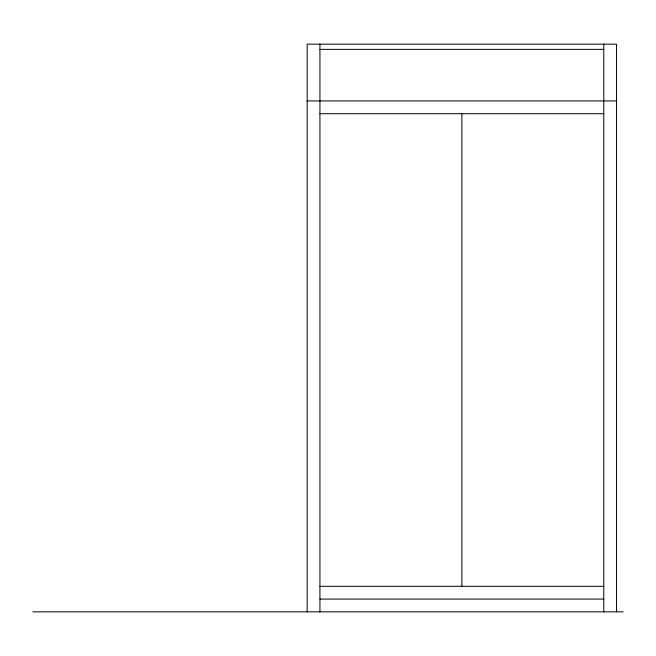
<?xml version="1.0" encoding="UTF-8"?>
<svg xmlns="http://www.w3.org/2000/svg" width="656" height="656" viewBox="0 0 656 656"><rect width="100%" height="100%" fill="white"/><g stroke="black" fill="none" stroke-linecap="round" stroke-linejoin="round"><path stroke-width="0.98" d="M319.939 49.372L603.782 49.372M307.164 100.926L616.558 100.926M319.939 113.693L603.782 113.693M319.939 586.3L603.782 586.3M319.939 599.076L603.782 599.076M32.8 611.843L623.2 611.843M616.558 611.843L616.558 44.157L307.164 44.157L307.164 611.843M603.782 44.157L603.782 611.843M461.865 113.693L461.865 586.3M319.939 44.157L319.939 611.843"/></g></svg>
